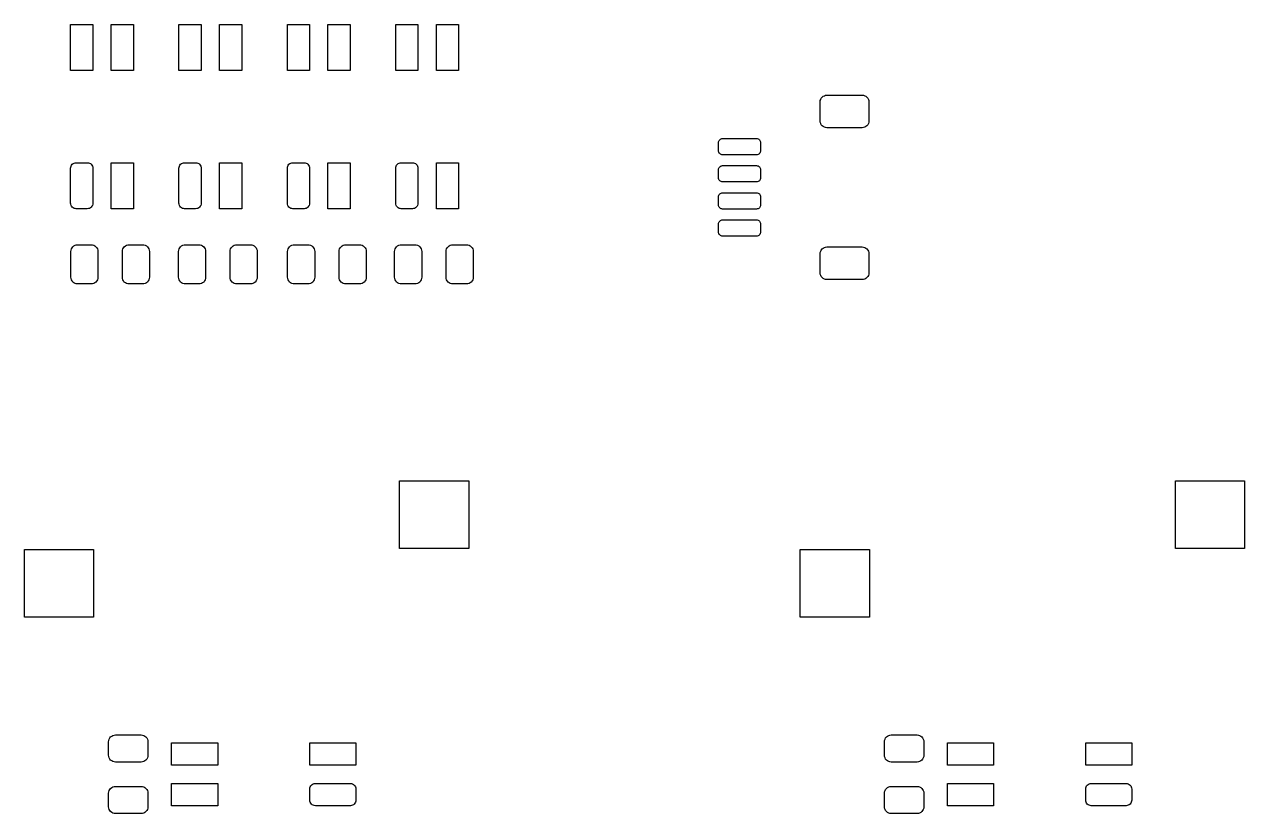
# Model space of a CAD drawing. Extents: x 2.28 to 9.76, y -5.05 to -1.37.
# Drawn here: x 2.279 to 4.052, y -2.878 to -1.732 of the extents above; entities that cross this region are included whole.
import ezdxf

# ---------------------------------------------------------------- set-up
doc = ezdxf.new("R2010")
doc.units = 0
doc.header["$MEASUREMENT"] = 0
doc.layers.add('BLACK', color=7, linetype='CONTINUOUS')

msp = doc.modelspace()

# ---------------------------------------------------------------- linework, layer by layer
at = {"layer": 'BLACK', "linetype": 'CONTINUOUS'}
for p, q in [((2.34606, -1.79921), (2.34606, -1.73228)), ((2.34606, -1.73228), (2.37835, -1.73228)), ((2.37835, -1.73228), (2.37835, -1.79921)), ((2.40512, -1.79921), (2.40512, -1.73228)), ((2.40512, -1.73228), (2.4374, -1.73228)), ((2.4374, -1.73228), (2.4374, -1.79921)), ((2.50354, -1.79921), (2.50354, -1.73228)), ((2.50354, -1.73228), (2.53583, -1.73228)), ((2.53583, -1.73228), (2.53583, -1.79921)), ((2.5626, -1.79921), (2.5626, -1.73228)), ((2.5626, -1.73228), (2.59488, -1.73228)), ((2.59488, -1.73228), (2.59488, -1.79921)), ((2.66102, -1.79921), (2.66102, -1.73228)), ((2.66102, -1.73228), (2.69331, -1.73228)), ((2.69331, -1.73228), (2.69331, -1.79921)), ((2.72008, -1.79921), (2.72008, -1.73228)), ((2.72008, -1.73228), (2.75236, -1.73228)), ((2.75236, -1.73228), (2.75236, -1.79921)), ((2.8185, -1.79921), (2.8185, -1.73228)), ((2.8185, -1.73228), (2.85079, -1.73228)), ((2.85079, -1.73228), (2.85079, -1.79921)), ((2.87756, -1.79921), (2.87756, -1.73228)), ((2.87756, -1.73228), (2.90984, -1.73228)), ((2.90984, -1.73228), (2.90984, -1.79921)), ((2.37835, -1.79921), (2.34606, -1.79921)), ((2.4374, -1.79921), (2.40512, -1.79921)), ((2.53583, -1.79921), (2.50354, -1.79921)), ((2.59488, -1.79921), (2.5626, -1.79921)), ((2.69331, -1.79921), (2.66102, -1.79921)), ((2.75236, -1.79921), (2.72008, -1.79921)), ((2.85079, -1.79921), (2.8185, -1.79921)), ((2.90984, -1.79921), (2.87756, -1.79921)), ((3.43524, -1.84488), (3.43543, -1.84296)), ((3.43543, -1.84296), (3.43599, -1.84112)), ((3.43599, -1.84112), (3.43689, -1.83941)), ((3.43689, -1.83941), (3.43812, -1.83792)), ((3.43812, -1.83792), (3.43961, -1.8367)), ((3.43961, -1.8367), (3.44131, -1.83579)), ((3.44131, -1.83579), (3.44316, -1.83523)), ((3.44316, -1.83523), (3.44508, -1.83504)), ((3.44508, -1.83504), (3.49626, -1.83504)), ((3.49626, -1.83504), (3.49818, -1.83523)), ((3.49818, -1.83523), (3.50003, -1.83579)), ((3.50003, -1.83579), (3.50173, -1.8367)), ((3.50173, -1.8367), (3.50322, -1.83792)), ((3.50322, -1.83792), (3.50444, -1.83941)), ((3.50444, -1.83941), (3.50535, -1.84112)), ((3.50535, -1.84112), (3.50591, -1.84296)), ((3.50591, -1.84296), (3.5061, -1.84488)), ((3.43524, -1.87244), (3.43524, -1.84488)), ((3.5061, -1.84488), (3.5061, -1.87244)), ((3.43543, -1.87436), (3.43524, -1.87244)), ((3.43599, -1.87621), (3.43543, -1.87436)), ((3.43689, -1.87791), (3.43599, -1.87621)), ((3.43812, -1.8794), (3.43689, -1.87791)), ((3.43961, -1.88062), (3.43812, -1.8794)), ((3.50322, -1.8794), (3.50173, -1.88062)), ((3.50444, -1.87791), (3.50322, -1.8794)), ((3.50535, -1.87621), (3.50444, -1.87791)), ((3.50591, -1.87436), (3.50535, -1.87621)), ((3.5061, -1.87244), (3.50591, -1.87436)), ((3.44131, -1.88153), (3.43961, -1.88062)), ((3.44316, -1.88209), (3.44131, -1.88153)), ((3.44508, -1.88228), (3.44316, -1.88209)), ((3.49626, -1.88228), (3.44508, -1.88228)), ((3.49818, -1.88209), (3.49626, -1.88228)), ((3.50003, -1.88153), (3.49818, -1.88209)), ((3.50173, -1.88062), (3.50003, -1.88153)), ((3.2876, -1.90394), (3.28771, -1.90278)), ((3.2876, -1.91575), (3.2876, -1.90394)), ((3.28771, -1.90278), (3.28805, -1.90168)), ((3.28805, -1.90168), (3.28859, -1.90066)), ((3.28859, -1.90066), (3.28933, -1.89976)), ((3.28933, -1.89976), (3.29022, -1.89903)), ((3.29022, -1.89903), (3.29124, -1.89848)), ((3.29124, -1.89848), (3.29235, -1.89814)), ((3.29235, -1.89814), (3.2935, -1.89803)), ((3.2935, -1.89803), (3.34272, -1.89803)), ((3.34272, -1.89803), (3.34387, -1.89814)), ((3.34387, -1.89814), (3.34498, -1.89848)), ((3.34498, -1.89848), (3.346, -1.89903)), ((3.346, -1.89903), (3.34689, -1.89976)), ((3.34689, -1.89976), (3.34763, -1.90066)), ((3.34763, -1.90066), (3.34817, -1.90168)), ((3.34817, -1.90168), (3.34851, -1.90278)), ((3.34851, -1.90278), (3.34862, -1.90394)), ((3.34862, -1.90394), (3.34862, -1.91575)), ((3.28771, -1.9169), (3.2876, -1.91575)), ((3.28805, -1.91801), (3.28771, -1.9169)), ((3.28859, -1.91903), (3.28805, -1.91801)), ((3.28933, -1.91992), (3.28859, -1.91903)), ((3.29022, -1.92066), (3.28933, -1.91992)), ((3.29124, -1.9212), (3.29022, -1.92066)), ((3.29235, -1.92154), (3.29124, -1.9212)), ((3.2935, -1.92165), (3.29235, -1.92154)), ((3.34272, -1.92165), (3.2935, -1.92165)), ((3.34387, -1.92154), (3.34272, -1.92165)), ((3.34498, -1.9212), (3.34387, -1.92154)), ((3.346, -1.92066), (3.34498, -1.9212)), ((3.34689, -1.91992), (3.346, -1.92066)), ((3.34763, -1.91903), (3.34689, -1.91992)), ((3.34817, -1.91801), (3.34763, -1.91903)), ((3.34851, -1.9169), (3.34817, -1.91801)), ((3.34862, -1.91575), (3.34851, -1.9169)), ((2.34606, -1.94114), (2.34622, -1.93957)), ((2.34606, -1.99193), (2.34606, -1.94114)), ((2.34622, -1.93957), (2.34668, -1.93805)), ((2.34668, -1.93805), (2.34742, -1.93666)), ((2.34742, -1.93666), (2.34843, -1.93543)), ((2.34843, -1.93543), (2.34965, -1.93443)), ((2.34965, -1.93443), (2.35105, -1.93369)), ((2.35105, -1.93369), (2.35256, -1.93323)), ((2.35256, -1.93323), (2.35413, -1.93307)), ((2.35413, -1.93307), (2.37028, -1.93307)), ((2.37028, -1.93307), (2.37185, -1.93323)), ((2.37185, -1.93323), (2.37336, -1.93369)), ((2.37336, -1.93369), (2.37476, -1.93443)), ((2.37476, -1.93443), (2.37598, -1.93543)), ((2.37598, -1.93543), (2.37699, -1.93666)), ((2.37699, -1.93666), (2.37773, -1.93805)), ((2.37773, -1.93805), (2.37819, -1.93957)), ((2.37819, -1.93957), (2.37835, -1.94114)), ((2.37835, -1.94114), (2.37835, -1.99193)), ((2.40512, -2), (2.40512, -1.93307)), ((2.40512, -1.93307), (2.4374, -1.93307)), ((2.4374, -1.93307), (2.4374, -2)), ((2.50354, -1.94114), (2.5037, -1.93957)), ((2.50354, -1.99193), (2.50354, -1.94114)), ((2.5037, -1.93957), (2.50416, -1.93805)), ((2.50416, -1.93805), (2.5049, -1.93666)), ((2.5049, -1.93666), (2.50591, -1.93543)), ((2.50591, -1.93543), (2.50713, -1.93443)), ((2.50713, -1.93443), (2.50853, -1.93369)), ((2.50853, -1.93369), (2.51004, -1.93323)), ((2.51004, -1.93323), (2.51161, -1.93307)), ((2.51161, -1.93307), (2.52776, -1.93307)), ((2.52776, -1.93307), (2.52933, -1.93323)), ((2.52933, -1.93323), (2.53084, -1.93369)), ((2.53084, -1.93369), (2.53224, -1.93443)), ((2.53224, -1.93443), (2.53346, -1.93543)), ((2.53346, -1.93543), (2.53447, -1.93666)), ((2.53447, -1.93666), (2.53521, -1.93805)), ((2.53521, -1.93805), (2.53567, -1.93957)), ((2.53567, -1.93957), (2.53583, -1.94114)), ((2.53583, -1.94114), (2.53583, -1.99193)), ((2.5626, -2), (2.5626, -1.93307)), ((2.5626, -1.93307), (2.59488, -1.93307)), ((2.59488, -1.93307), (2.59488, -2)), ((2.66102, -1.94114), (2.66118, -1.93957)), ((2.66102, -1.99193), (2.66102, -1.94114)), ((2.66118, -1.93957), (2.66164, -1.93805)), ((2.66164, -1.93805), (2.66238, -1.93666)), ((2.66238, -1.93666), (2.66339, -1.93543)), ((2.66339, -1.93543), (2.66461, -1.93443)), ((2.66461, -1.93443), (2.66601, -1.93369)), ((2.66601, -1.93369), (2.66752, -1.93323)), ((2.66752, -1.93323), (2.66909, -1.93307)), ((2.66909, -1.93307), (2.68524, -1.93307)), ((2.68524, -1.93307), (2.68681, -1.93323)), ((2.68681, -1.93323), (2.68832, -1.93369)), ((2.68832, -1.93369), (2.68972, -1.93443)), ((2.68972, -1.93443), (2.69094, -1.93543)), ((2.69094, -1.93543), (2.69195, -1.93666)), ((2.69195, -1.93666), (2.69269, -1.93805)), ((2.69269, -1.93805), (2.69315, -1.93957)), ((2.69315, -1.93957), (2.69331, -1.94114)), ((2.69331, -1.94114), (2.69331, -1.99193)), ((2.72008, -2), (2.72008, -1.93307)), ((2.72008, -1.93307), (2.75236, -1.93307)), ((2.75236, -1.93307), (2.75236, -2)), ((2.8185, -1.94114), (2.81866, -1.93957)), ((2.8185, -1.99193), (2.8185, -1.94114)), ((2.81866, -1.93957), (2.81912, -1.93805)), ((2.81912, -1.93805), (2.81986, -1.93666)), ((2.81986, -1.93666), (2.82087, -1.93543)), ((2.82087, -1.93543), (2.82209, -1.93443)), ((2.82209, -1.93443), (2.82349, -1.93369)), ((2.82349, -1.93369), (2.825, -1.93323)), ((2.825, -1.93323), (2.82657, -1.93307)), ((2.82657, -1.93307), (2.84272, -1.93307)), ((2.84272, -1.93307), (2.84429, -1.93323)), ((2.84429, -1.93323), (2.84581, -1.93369)), ((2.84581, -1.93369), (2.8472, -1.93443)), ((2.8472, -1.93443), (2.84842, -1.93543)), ((2.84842, -1.93543), (2.84943, -1.93666)), ((2.84943, -1.93666), (2.85017, -1.93805)), ((2.85017, -1.93805), (2.85063, -1.93957)), ((2.85063, -1.93957), (2.85079, -1.94114)), ((2.85079, -1.94114), (2.85079, -1.99193)), ((2.87756, -2), (2.87756, -1.93307)), ((2.87756, -1.93307), (2.90984, -1.93307)), ((2.90984, -1.93307), (2.90984, -2)), ((3.2876, -1.94331), (3.28771, -1.94215)), ((3.2876, -1.95512), (3.2876, -1.94331)), ((3.28771, -1.94215), (3.28805, -1.94105)), ((3.28805, -1.94105), (3.28859, -1.94003)), ((3.28859, -1.94003), (3.28933, -1.93913)), ((3.28933, -1.93913), (3.29022, -1.9384)), ((3.29022, -1.9384), (3.29124, -1.93785)), ((3.29124, -1.93785), (3.29235, -1.93752)), ((3.29235, -1.93752), (3.2935, -1.9374)), ((3.2935, -1.9374), (3.34272, -1.9374)), ((3.34272, -1.9374), (3.34387, -1.93752)), ((3.34387, -1.93752), (3.34498, -1.93785)), ((3.34498, -1.93785), (3.346, -1.9384)), ((3.346, -1.9384), (3.34689, -1.93913)), ((3.34689, -1.93913), (3.34763, -1.94003)), ((3.34763, -1.94003), (3.34817, -1.94105)), ((3.34817, -1.94105), (3.34851, -1.94215)), ((3.34851, -1.94215), (3.34862, -1.94331)), ((3.34862, -1.94331), (3.34862, -1.95512)), ((3.28771, -1.95627), (3.2876, -1.95512)), ((3.28805, -1.95738), (3.28771, -1.95627)), ((3.28859, -1.9584), (3.28805, -1.95738)), ((3.28933, -1.95929), (3.28859, -1.9584)), ((3.29022, -1.96003), (3.28933, -1.95929)), ((3.29124, -1.96057), (3.29022, -1.96003)), ((3.29235, -1.96091), (3.29124, -1.96057)), ((3.2935, -1.96102), (3.29235, -1.96091)), ((3.34272, -1.96102), (3.2935, -1.96102)), ((3.34387, -1.96091), (3.34272, -1.96102)), ((3.34498, -1.96057), (3.34387, -1.96091)), ((3.346, -1.96003), (3.34498, -1.96057)), ((3.34689, -1.95929), (3.346, -1.96003)), ((3.34763, -1.9584), (3.34689, -1.95929)), ((3.34817, -1.95738), (3.34763, -1.9584)), ((3.34851, -1.95627), (3.34817, -1.95738)), ((3.34862, -1.95512), (3.34851, -1.95627)), ((3.2876, -1.98268), (3.28771, -1.98153)), ((3.2876, -1.99449), (3.2876, -1.98268)), ((3.28771, -1.98153), (3.28805, -1.98042)), ((3.28805, -1.98042), (3.28859, -1.9794)), ((3.28859, -1.9794), (3.28933, -1.9785)), ((3.28933, -1.9785), (3.29022, -1.97777)), ((3.29022, -1.97777), (3.29124, -1.97722)), ((3.29124, -1.97722), (3.29235, -1.97689)), ((3.29235, -1.97689), (3.2935, -1.97677)), ((3.2935, -1.97677), (3.34272, -1.97677)), ((3.34272, -1.97677), (3.34387, -1.97689)), ((3.34387, -1.97689), (3.34498, -1.97722)), ((3.34498, -1.97722), (3.346, -1.97777)), ((3.346, -1.97777), (3.34689, -1.9785)), ((3.34689, -1.9785), (3.34763, -1.9794)), ((3.34763, -1.9794), (3.34817, -1.98042)), ((3.34817, -1.98042), (3.34851, -1.98153)), ((3.34851, -1.98153), (3.34862, -1.98268)), ((3.34862, -1.98268), (3.34862, -1.99449)), ((2.34622, -1.9935), (2.34606, -1.99193)), ((2.34668, -1.99502), (2.34622, -1.9935)), ((2.34742, -1.99641), (2.34668, -1.99502)), ((2.34843, -1.99764), (2.34742, -1.99641)), ((2.34965, -1.99864), (2.34843, -1.99764)), ((2.35105, -1.99939), (2.34965, -1.99864)), ((2.35256, -1.99984), (2.35105, -1.99939)), ((2.35413, -2), (2.35256, -1.99984)), ((2.37028, -2), (2.35413, -2)), ((2.37185, -1.99984), (2.37028, -2)), ((2.37336, -1.99939), (2.37185, -1.99984)), ((2.37476, -1.99864), (2.37336, -1.99939)), ((2.37598, -1.99764), (2.37476, -1.99864)), ((2.37699, -1.99641), (2.37598, -1.99764)), ((2.37773, -1.99502), (2.37699, -1.99641)), ((2.37819, -1.9935), (2.37773, -1.99502)), ((2.37835, -1.99193), (2.37819, -1.9935)), ((2.4374, -2), (2.40512, -2)), ((2.5037, -1.9935), (2.50354, -1.99193)), ((2.50416, -1.99502), (2.5037, -1.9935)), ((2.5049, -1.99641), (2.50416, -1.99502)), ((2.50591, -1.99764), (2.5049, -1.99641)), ((2.50713, -1.99864), (2.50591, -1.99764)), ((2.50853, -1.99939), (2.50713, -1.99864)), ((2.51004, -1.99984), (2.50853, -1.99939)), ((2.51161, -2), (2.51004, -1.99984)), ((2.52776, -2), (2.51161, -2)), ((2.52933, -1.99984), (2.52776, -2)), ((2.53084, -1.99939), (2.52933, -1.99984)), ((2.53224, -1.99864), (2.53084, -1.99939)), ((2.53346, -1.99764), (2.53224, -1.99864)), ((2.53447, -1.99641), (2.53346, -1.99764)), ((2.53521, -1.99502), (2.53447, -1.99641)), ((2.53567, -1.9935), (2.53521, -1.99502)), ((2.53583, -1.99193), (2.53567, -1.9935)), ((2.59488, -2), (2.5626, -2)), ((2.66118, -1.9935), (2.66102, -1.99193)), ((2.66164, -1.99502), (2.66118, -1.9935)), ((2.66238, -1.99641), (2.66164, -1.99502)), ((2.66339, -1.99764), (2.66238, -1.99641)), ((2.66461, -1.99864), (2.66339, -1.99764)), ((2.66601, -1.99939), (2.66461, -1.99864)), ((2.66752, -1.99984), (2.66601, -1.99939)), ((2.66909, -2), (2.66752, -1.99984)), ((2.68524, -2), (2.66909, -2)), ((2.68681, -1.99984), (2.68524, -2)), ((2.68832, -1.99939), (2.68681, -1.99984)), ((2.68972, -1.99864), (2.68832, -1.99939)), ((2.69094, -1.99764), (2.68972, -1.99864)), ((2.69195, -1.99641), (2.69094, -1.99764)), ((2.69269, -1.99502), (2.69195, -1.99641)), ((2.69315, -1.9935), (2.69269, -1.99502)), ((2.69331, -1.99193), (2.69315, -1.9935)), ((2.75236, -2), (2.72008, -2)), ((2.81866, -1.9935), (2.8185, -1.99193)), ((2.81912, -1.99502), (2.81866, -1.9935)), ((2.81986, -1.99641), (2.81912, -1.99502)), ((2.82087, -1.99764), (2.81986, -1.99641)), ((2.82209, -1.99864), (2.82087, -1.99764)), ((2.82349, -1.99939), (2.82209, -1.99864)), ((2.825, -1.99984), (2.82349, -1.99939)), ((2.82657, -2), (2.825, -1.99984)), ((2.84272, -2), (2.82657, -2)), ((2.84429, -1.99984), (2.84272, -2)), ((2.84581, -1.99939), (2.84429, -1.99984)), ((2.8472, -1.99864), (2.84581, -1.99939)), ((2.84842, -1.99764), (2.8472, -1.99864)), ((2.84943, -1.99641), (2.84842, -1.99764)), ((2.85017, -1.99502), (2.84943, -1.99641)), ((2.85063, -1.9935), (2.85017, -1.99502)), ((2.85079, -1.99193), (2.85063, -1.9935)), ((2.90984, -2), (2.87756, -2)), ((3.28771, -1.99564), (3.2876, -1.99449)), ((3.28805, -1.99675), (3.28771, -1.99564)), ((3.28859, -1.99777), (3.28805, -1.99675)), ((3.28933, -1.99866), (3.28859, -1.99777)), ((3.29022, -1.9994), (3.28933, -1.99866)), ((3.29124, -1.99994), (3.29022, -1.9994)), ((3.29235, -2.00028), (3.29124, -1.99994)), ((3.2935, -2.00039), (3.29235, -2.00028)), ((3.34272, -2.00039), (3.2935, -2.00039)), ((3.34387, -2.00028), (3.34272, -2.00039)), ((3.34498, -1.99994), (3.34387, -2.00028)), ((3.346, -1.9994), (3.34498, -1.99994)), ((3.34689, -1.99866), (3.346, -1.9994)), ((3.34763, -1.99777), (3.34689, -1.99866)), ((3.34817, -1.99675), (3.34763, -1.99777)), ((3.34851, -1.99564), (3.34817, -1.99675)), ((3.34862, -1.99449), (3.34851, -1.99564)), ((3.2876, -2.02205), (3.28771, -2.0209)), ((3.28771, -2.0209), (3.28805, -2.01979)), ((3.28805, -2.01979), (3.28859, -2.01877)), ((3.28859, -2.01877), (3.28933, -2.01787)), ((3.28933, -2.01787), (3.29022, -2.01714)), ((3.29022, -2.01714), (3.29124, -2.01659)), ((3.29124, -2.01659), (3.29235, -2.01626)), ((3.29235, -2.01626), (3.2935, -2.01614)), ((3.2935, -2.01614), (3.34272, -2.01614)), ((3.34272, -2.01614), (3.34387, -2.01626)), ((3.34387, -2.01626), (3.34498, -2.01659)), ((3.34498, -2.01659), (3.346, -2.01714)), ((3.346, -2.01714), (3.34689, -2.01787)), ((3.34689, -2.01787), (3.34763, -2.01877)), ((3.34763, -2.01877), (3.34817, -2.01979)), ((3.34817, -2.01979), (3.34851, -2.0209)), ((3.34851, -2.0209), (3.34862, -2.02205)), ((3.2876, -2.03386), (3.2876, -2.02205)), ((3.28771, -2.03501), (3.2876, -2.03386)), ((3.28805, -2.03612), (3.28771, -2.03501)), ((3.28859, -2.03714), (3.28805, -2.03612)), ((3.28933, -2.03803), (3.28859, -2.03714)), ((3.29022, -2.03877), (3.28933, -2.03803)), ((3.29124, -2.03931), (3.29022, -2.03877)), ((3.346, -2.03877), (3.34498, -2.03931)), ((3.34689, -2.03803), (3.346, -2.03877)), ((3.34763, -2.03714), (3.34689, -2.03803)), ((3.34817, -2.03612), (3.34763, -2.03714)), ((3.34851, -2.03501), (3.34817, -2.03612)), ((3.34862, -2.03386), (3.34851, -2.03501)), ((3.34862, -2.02205), (3.34862, -2.03386)), ((2.34721, -2.05824), (2.34812, -2.05654)), ((2.34812, -2.05654), (2.34934, -2.05505)), ((2.34934, -2.05505), (2.35083, -2.05382)), ((2.35083, -2.05382), (2.35253, -2.05291)), ((2.35253, -2.05291), (2.35438, -2.05235)), ((2.35438, -2.05235), (2.3563, -2.05217)), ((2.3563, -2.05217), (2.37598, -2.05217)), ((2.37598, -2.05217), (2.3779, -2.05235)), ((2.3779, -2.05235), (2.37975, -2.05291)), ((2.37975, -2.05291), (2.38145, -2.05382)), ((2.38145, -2.05382), (2.38294, -2.05505)), ((2.38294, -2.05505), (2.38417, -2.05654)), ((2.38417, -2.05654), (2.38508, -2.05824)), ((2.42201, -2.05824), (2.42292, -2.05654)), ((2.42292, -2.05654), (2.42414, -2.05505)), ((2.42414, -2.05505), (2.42563, -2.05382)), ((2.42563, -2.05382), (2.42734, -2.05291)), ((2.42734, -2.05291), (2.42918, -2.05235)), ((2.42918, -2.05235), (2.4311, -2.05217)), ((2.4311, -2.05217), (2.45079, -2.05217)), ((2.45079, -2.05217), (2.45271, -2.05235)), ((2.45271, -2.05235), (2.45455, -2.05291)), ((2.45455, -2.05291), (2.45626, -2.05382)), ((2.45626, -2.05382), (2.45775, -2.05505)), ((2.45775, -2.05505), (2.45897, -2.05654)), ((2.45897, -2.05654), (2.45988, -2.05824)), ((2.5037, -2.05824), (2.50461, -2.05654)), ((2.50461, -2.05654), (2.50584, -2.05505)), ((2.50584, -2.05505), (2.50733, -2.05382)), ((2.50733, -2.05382), (2.50903, -2.05291)), ((2.50903, -2.05291), (2.51088, -2.05235)), ((2.51088, -2.05235), (2.5128, -2.05217)), ((2.5128, -2.05217), (2.53248, -2.05217)), ((2.53248, -2.05217), (2.5344, -2.05235)), ((2.5344, -2.05235), (2.53625, -2.05291)), ((2.53625, -2.05291), (2.53795, -2.05382)), ((2.53795, -2.05382), (2.53944, -2.05505)), ((2.53944, -2.05505), (2.54066, -2.05654)), ((2.54066, -2.05654), (2.54157, -2.05824)), ((2.57851, -2.05824), (2.57941, -2.05654)), ((2.57941, -2.05654), (2.58064, -2.05505)), ((2.58064, -2.05505), (2.58213, -2.05382)), ((2.58213, -2.05382), (2.58383, -2.05291)), ((2.58383, -2.05291), (2.58568, -2.05235)), ((2.58568, -2.05235), (2.5876, -2.05217)), ((2.5876, -2.05217), (2.60728, -2.05217)), ((2.60728, -2.05217), (2.6092, -2.05235)), ((2.6092, -2.05235), (2.61105, -2.05291)), ((2.61105, -2.05291), (2.61275, -2.05382)), ((2.61275, -2.05382), (2.61424, -2.05505)), ((2.61424, -2.05505), (2.61547, -2.05654)), ((2.61547, -2.05654), (2.61638, -2.05824)), ((2.66217, -2.05824), (2.66308, -2.05654)), ((2.66308, -2.05654), (2.6643, -2.05505)), ((2.6643, -2.05505), (2.66579, -2.05382)), ((2.66579, -2.05382), (2.66749, -2.05291)), ((2.66749, -2.05291), (2.66934, -2.05235)), ((2.66934, -2.05235), (2.67126, -2.05217)), ((2.67126, -2.05217), (2.69094, -2.05217)), ((2.69094, -2.05217), (2.69287, -2.05235)), ((2.69287, -2.05235), (2.69471, -2.05291)), ((2.69471, -2.05291), (2.69641, -2.05382)), ((2.69641, -2.05382), (2.6979, -2.05505)), ((2.6979, -2.05505), (2.69913, -2.05654)), ((2.69913, -2.05654), (2.70004, -2.05824)), ((2.73697, -2.05824), (2.73788, -2.05654)), ((2.73788, -2.05654), (2.7391, -2.05505)), ((2.7391, -2.05505), (2.74059, -2.05382)), ((2.74059, -2.05382), (2.7423, -2.05291)), ((2.7423, -2.05291), (2.74414, -2.05235)), ((2.74414, -2.05235), (2.74606, -2.05217)), ((2.74606, -2.05217), (2.76575, -2.05217)), ((2.76575, -2.05217), (2.76767, -2.05235)), ((2.76767, -2.05235), (2.76951, -2.05291)), ((2.76951, -2.05291), (2.77122, -2.05382)), ((2.77122, -2.05382), (2.77271, -2.05505)), ((2.77271, -2.05505), (2.77393, -2.05654)), ((2.77393, -2.05654), (2.77484, -2.05824)), ((2.81768, -2.05824), (2.81859, -2.05654)), ((2.81859, -2.05654), (2.81981, -2.05505)), ((2.81981, -2.05505), (2.8213, -2.05382)), ((2.8213, -2.05382), (2.82301, -2.05291)), ((2.82301, -2.05291), (2.82485, -2.05235)), ((2.82485, -2.05235), (2.82677, -2.05217)), ((2.82677, -2.05217), (2.84646, -2.05217)), ((2.84646, -2.05217), (2.84838, -2.05235)), ((2.84838, -2.05235), (2.85022, -2.05291)), ((2.85022, -2.05291), (2.85192, -2.05382)), ((2.85192, -2.05382), (2.85342, -2.05505)), ((2.85342, -2.05505), (2.85464, -2.05654)), ((2.85464, -2.05654), (2.85555, -2.05824)), ((2.89248, -2.05824), (2.89339, -2.05654)), ((2.89339, -2.05654), (2.89462, -2.05505)), ((2.89462, -2.05505), (2.89611, -2.05382)), ((2.89611, -2.05382), (2.89781, -2.05291)), ((2.89781, -2.05291), (2.89965, -2.05235)), ((2.89965, -2.05235), (2.90157, -2.05217)), ((2.90157, -2.05217), (2.92126, -2.05217)), ((2.92126, -2.05217), (2.92318, -2.05235)), ((2.92318, -2.05235), (2.92503, -2.05291)), ((2.92503, -2.05291), (2.92673, -2.05382)), ((2.92673, -2.05382), (2.92822, -2.05505)), ((2.92822, -2.05505), (2.92944, -2.05654)), ((2.92944, -2.05654), (2.93035, -2.05824)), ((3.29235, -2.03965), (3.29124, -2.03931)), ((3.2935, -2.03976), (3.29235, -2.03965)), ((3.34272, -2.03976), (3.2935, -2.03976)), ((3.34387, -2.03965), (3.34272, -2.03976)), ((3.34498, -2.03931), (3.34387, -2.03965)), ((3.43961, -2.05717), (3.44131, -2.05626)), ((3.44131, -2.05626), (3.44316, -2.0557)), ((3.44316, -2.0557), (3.44508, -2.05551)), ((3.44508, -2.05551), (3.49626, -2.05551)), ((3.49626, -2.05551), (3.49818, -2.0557)), ((3.49818, -2.0557), (3.50003, -2.05626)), ((3.50003, -2.05626), (3.50173, -2.05717)), ((2.34646, -2.06201), (2.34665, -2.06009)), ((2.34646, -2.09941), (2.34646, -2.06201)), ((2.34665, -2.06009), (2.34721, -2.05824)), ((2.38508, -2.05824), (2.38564, -2.06009)), ((2.38564, -2.06009), (2.38583, -2.06201)), ((2.38583, -2.06201), (2.38583, -2.09941)), ((2.42126, -2.06201), (2.42145, -2.06009)), ((2.42126, -2.09941), (2.42126, -2.06201)), ((2.42145, -2.06009), (2.42201, -2.05824)), ((2.45988, -2.05824), (2.46044, -2.06009)), ((2.46044, -2.06009), (2.46063, -2.06201)), ((2.46063, -2.06201), (2.46063, -2.09941)), ((2.50295, -2.06201), (2.50314, -2.06009)), ((2.50295, -2.09941), (2.50295, -2.06201)), ((2.50314, -2.06009), (2.5037, -2.05824)), ((2.54157, -2.05824), (2.54213, -2.06009)), ((2.54213, -2.06009), (2.54232, -2.06201)), ((2.54232, -2.06201), (2.54232, -2.09941)), ((2.57776, -2.06201), (2.57795, -2.06009)), ((2.57776, -2.09941), (2.57776, -2.06201)), ((2.57795, -2.06009), (2.57851, -2.05824)), ((2.61638, -2.05824), (2.61694, -2.06009)), ((2.61694, -2.06009), (2.61713, -2.06201)), ((2.61713, -2.06201), (2.61713, -2.09941)), ((2.66142, -2.06201), (2.66161, -2.06009)), ((2.66142, -2.09941), (2.66142, -2.06201)), ((2.66161, -2.06009), (2.66217, -2.05824)), ((2.70004, -2.05824), (2.7006, -2.06009)), ((2.7006, -2.06009), (2.70079, -2.06201)), ((2.70079, -2.06201), (2.70079, -2.09941)), ((2.73622, -2.06201), (2.73641, -2.06009)), ((2.73622, -2.09941), (2.73622, -2.06201)), ((2.73641, -2.06009), (2.73697, -2.05824)), ((2.77484, -2.05824), (2.7754, -2.06009)), ((2.7754, -2.06009), (2.77559, -2.06201)), ((2.77559, -2.06201), (2.77559, -2.09941)), ((2.81693, -2.06201), (2.81712, -2.06009)), ((2.81693, -2.09941), (2.81693, -2.06201)), ((2.81712, -2.06009), (2.81768, -2.05824)), ((2.85555, -2.05824), (2.85611, -2.06009)), ((2.85611, -2.06009), (2.8563, -2.06201)), ((2.8563, -2.06201), (2.8563, -2.09941)), ((2.89173, -2.06201), (2.89192, -2.06009)), ((2.89173, -2.09941), (2.89173, -2.06201)), ((2.89192, -2.06009), (2.89248, -2.05824)), ((2.93035, -2.05824), (2.93091, -2.06009)), ((2.93091, -2.06009), (2.9311, -2.06201)), ((2.9311, -2.06201), (2.9311, -2.09941)), ((3.43524, -2.06535), (3.43543, -2.06343)), ((3.43524, -2.09291), (3.43524, -2.06535)), ((3.43543, -2.06343), (3.43599, -2.06159)), ((3.43599, -2.06159), (3.43689, -2.05989)), ((3.43689, -2.05989), (3.43812, -2.05839)), ((3.43812, -2.05839), (3.43961, -2.05717)), ((3.50173, -2.05717), (3.50322, -2.05839)), ((3.50322, -2.05839), (3.50444, -2.05989)), ((3.50444, -2.05989), (3.50535, -2.06159)), ((3.50535, -2.06159), (3.50591, -2.06343)), ((3.50591, -2.06343), (3.5061, -2.06535)), ((3.5061, -2.06535), (3.5061, -2.09291)), ((2.34665, -2.10133), (2.34646, -2.09941)), ((2.34721, -2.10318), (2.34665, -2.10133)), ((2.34812, -2.10488), (2.34721, -2.10318)), ((2.34934, -2.10637), (2.34812, -2.10488)), ((2.35083, -2.10759), (2.34934, -2.10637)), ((2.35253, -2.1085), (2.35083, -2.10759)), ((2.35438, -2.10906), (2.35253, -2.1085)), ((2.3563, -2.10925), (2.35438, -2.10906)), ((2.37598, -2.10925), (2.3563, -2.10925)), ((2.3779, -2.10906), (2.37598, -2.10925)), ((2.37975, -2.1085), (2.3779, -2.10906)), ((2.38145, -2.10759), (2.37975, -2.1085)), ((2.38294, -2.10637), (2.38145, -2.10759)), ((2.38417, -2.10488), (2.38294, -2.10637)), ((2.38508, -2.10318), (2.38417, -2.10488)), ((2.38564, -2.10133), (2.38508, -2.10318)), ((2.38583, -2.09941), (2.38564, -2.10133)), ((2.42145, -2.10133), (2.42126, -2.09941)), ((2.42201, -2.10318), (2.42145, -2.10133)), ((2.42292, -2.10488), (2.42201, -2.10318)), ((2.42414, -2.10637), (2.42292, -2.10488)), ((2.42563, -2.10759), (2.42414, -2.10637)), ((2.42734, -2.1085), (2.42563, -2.10759)), ((2.42918, -2.10906), (2.42734, -2.1085)), ((2.4311, -2.10925), (2.42918, -2.10906)), ((2.45079, -2.10925), (2.4311, -2.10925)), ((2.45271, -2.10906), (2.45079, -2.10925)), ((2.45455, -2.1085), (2.45271, -2.10906)), ((2.45626, -2.10759), (2.45455, -2.1085)), ((2.45775, -2.10637), (2.45626, -2.10759)), ((2.45897, -2.10488), (2.45775, -2.10637)), ((2.45988, -2.10318), (2.45897, -2.10488)), ((2.46044, -2.10133), (2.45988, -2.10318)), ((2.46063, -2.09941), (2.46044, -2.10133)), ((2.50314, -2.10133), (2.50295, -2.09941)), ((2.5037, -2.10318), (2.50314, -2.10133)), ((2.50461, -2.10488), (2.5037, -2.10318)), ((2.50584, -2.10637), (2.50461, -2.10488)), ((2.50733, -2.10759), (2.50584, -2.10637)), ((2.50903, -2.1085), (2.50733, -2.10759)), ((2.51088, -2.10906), (2.50903, -2.1085)), ((2.5128, -2.10925), (2.51088, -2.10906)), ((2.53248, -2.10925), (2.5128, -2.10925)), ((2.5344, -2.10906), (2.53248, -2.10925)), ((2.53625, -2.1085), (2.5344, -2.10906)), ((2.53795, -2.10759), (2.53625, -2.1085)), ((2.53944, -2.10637), (2.53795, -2.10759)), ((2.54066, -2.10488), (2.53944, -2.10637)), ((2.54157, -2.10318), (2.54066, -2.10488)), ((2.54213, -2.10133), (2.54157, -2.10318)), ((2.54232, -2.09941), (2.54213, -2.10133)), ((2.57795, -2.10133), (2.57776, -2.09941)), ((2.57851, -2.10318), (2.57795, -2.10133)), ((2.57941, -2.10488), (2.57851, -2.10318)), ((2.58064, -2.10637), (2.57941, -2.10488)), ((2.58213, -2.10759), (2.58064, -2.10637)), ((2.58383, -2.1085), (2.58213, -2.10759)), ((2.58568, -2.10906), (2.58383, -2.1085)), ((2.5876, -2.10925), (2.58568, -2.10906)), ((2.60728, -2.10925), (2.5876, -2.10925)), ((2.6092, -2.10906), (2.60728, -2.10925)), ((2.61105, -2.1085), (2.6092, -2.10906)), ((2.61275, -2.10759), (2.61105, -2.1085)), ((2.61424, -2.10637), (2.61275, -2.10759)), ((2.61547, -2.10488), (2.61424, -2.10637)), ((2.61638, -2.10318), (2.61547, -2.10488)), ((2.61694, -2.10133), (2.61638, -2.10318)), ((2.61713, -2.09941), (2.61694, -2.10133)), ((2.66161, -2.10133), (2.66142, -2.09941)), ((2.66217, -2.10318), (2.66161, -2.10133)), ((2.66308, -2.10488), (2.66217, -2.10318)), ((2.6643, -2.10637), (2.66308, -2.10488)), ((2.66579, -2.10759), (2.6643, -2.10637)), ((2.66749, -2.1085), (2.66579, -2.10759)), ((2.66934, -2.10906), (2.66749, -2.1085)), ((2.67126, -2.10925), (2.66934, -2.10906)), ((2.69094, -2.10925), (2.67126, -2.10925)), ((2.69287, -2.10906), (2.69094, -2.10925)), ((2.69471, -2.1085), (2.69287, -2.10906)), ((2.69641, -2.10759), (2.69471, -2.1085)), ((2.6979, -2.10637), (2.69641, -2.10759)), ((2.69913, -2.10488), (2.6979, -2.10637)), ((2.70004, -2.10318), (2.69913, -2.10488)), ((2.7006, -2.10133), (2.70004, -2.10318)), ((2.70079, -2.09941), (2.7006, -2.10133)), ((2.73641, -2.10133), (2.73622, -2.09941)), ((2.73697, -2.10318), (2.73641, -2.10133)), ((2.73788, -2.10488), (2.73697, -2.10318)), ((2.7391, -2.10637), (2.73788, -2.10488)), ((2.74059, -2.10759), (2.7391, -2.10637)), ((2.7423, -2.1085), (2.74059, -2.10759)), ((2.74414, -2.10906), (2.7423, -2.1085)), ((2.74606, -2.10925), (2.74414, -2.10906)), ((2.76575, -2.10925), (2.74606, -2.10925)), ((2.76767, -2.10906), (2.76575, -2.10925)), ((2.76951, -2.1085), (2.76767, -2.10906)), ((2.77122, -2.10759), (2.76951, -2.1085)), ((2.77271, -2.10637), (2.77122, -2.10759)), ((2.77393, -2.10488), (2.77271, -2.10637)), ((2.77484, -2.10318), (2.77393, -2.10488)), ((2.7754, -2.10133), (2.77484, -2.10318)), ((2.77559, -2.09941), (2.7754, -2.10133)), ((2.81712, -2.10133), (2.81693, -2.09941)), ((2.81768, -2.10318), (2.81712, -2.10133)), ((2.81859, -2.10488), (2.81768, -2.10318)), ((2.81981, -2.10637), (2.81859, -2.10488)), ((2.8213, -2.10759), (2.81981, -2.10637)), ((2.82301, -2.1085), (2.8213, -2.10759)), ((2.82485, -2.10906), (2.82301, -2.1085)), ((2.82677, -2.10925), (2.82485, -2.10906)), ((2.84646, -2.10925), (2.82677, -2.10925)), ((2.84838, -2.10906), (2.84646, -2.10925)), ((2.85022, -2.1085), (2.84838, -2.10906)), ((2.85192, -2.10759), (2.85022, -2.1085)), ((2.85342, -2.10637), (2.85192, -2.10759)), ((2.85464, -2.10488), (2.85342, -2.10637)), ((2.85555, -2.10318), (2.85464, -2.10488)), ((2.85611, -2.10133), (2.85555, -2.10318)), ((2.8563, -2.09941), (2.85611, -2.10133)), ((2.89192, -2.10133), (2.89173, -2.09941)), ((2.89248, -2.10318), (2.89192, -2.10133)), ((2.89339, -2.10488), (2.89248, -2.10318)), ((2.89462, -2.10637), (2.89339, -2.10488)), ((2.89611, -2.10759), (2.89462, -2.10637)), ((2.89781, -2.1085), (2.89611, -2.10759)), ((2.89965, -2.10906), (2.89781, -2.1085)), ((2.90157, -2.10925), (2.89965, -2.10906)), ((2.92126, -2.10925), (2.90157, -2.10925)), ((2.92318, -2.10906), (2.92126, -2.10925)), ((2.92503, -2.1085), (2.92318, -2.10906)), ((2.92673, -2.10759), (2.92503, -2.1085)), ((2.92822, -2.10637), (2.92673, -2.10759)), ((2.92944, -2.10488), (2.92822, -2.10637)), ((2.93035, -2.10318), (2.92944, -2.10488)), ((2.93091, -2.10133), (2.93035, -2.10318)), ((2.9311, -2.09941), (2.93091, -2.10133)), ((3.43543, -2.09483), (3.43524, -2.09291)), ((3.43599, -2.09668), (3.43543, -2.09483)), ((3.43689, -2.09838), (3.43599, -2.09668)), ((3.43812, -2.09987), (3.43689, -2.09838)), ((3.43961, -2.1011), (3.43812, -2.09987)), ((3.44131, -2.10201), (3.43961, -2.1011)), ((3.44316, -2.10257), (3.44131, -2.10201)), ((3.44508, -2.10276), (3.44316, -2.10257)), ((3.49626, -2.10276), (3.44508, -2.10276)), ((3.49818, -2.10257), (3.49626, -2.10276)), ((3.50003, -2.10201), (3.49818, -2.10257)), ((3.50173, -2.1011), (3.50003, -2.10201)), ((3.50322, -2.09987), (3.50173, -2.1011)), ((3.50444, -2.09838), (3.50322, -2.09987)), ((3.50535, -2.09668), (3.50444, -2.09838)), ((3.50591, -2.09483), (3.50535, -2.09668)), ((3.5061, -2.09291), (3.50591, -2.09483)), ((2.82421, -2.49331), (2.82421, -2.39488)), ((2.82421, -2.39488), (2.92461, -2.39488)), ((2.92461, -2.39488), (2.92461, -2.49331)), ((3.95157, -2.49331), (3.95157, -2.39488)), ((3.95157, -2.39488), (4.05197, -2.39488)), ((4.05197, -2.39488), (4.05197, -2.49331)), ((2.27894, -2.59331), (2.27894, -2.49488)), ((2.27894, -2.49488), (2.37933, -2.49488)), ((2.37933, -2.49488), (2.37933, -2.59331)), ((2.92461, -2.49331), (2.82421, -2.49331)), ((3.4063, -2.59331), (3.4063, -2.49488)), ((3.4063, -2.49488), (3.50669, -2.49488)), ((3.50669, -2.49488), (3.50669, -2.59331)), ((4.05197, -2.49331), (3.95157, -2.49331)), ((2.37933, -2.59331), (2.27894, -2.59331)), ((3.50669, -2.59331), (3.4063, -2.59331)), ((2.40426, -2.76706), (2.40575, -2.76583)), ((2.40575, -2.76583), (2.40745, -2.76492)), ((2.40745, -2.76492), (2.4093, -2.76436)), ((2.4093, -2.76436), (2.41122, -2.76417)), ((2.41122, -2.76417), (2.44862, -2.76417)), ((2.44862, -2.76417), (2.45054, -2.76436)), ((2.45054, -2.76436), (2.45239, -2.76492)), ((2.45239, -2.76492), (2.45409, -2.76583)), ((2.45409, -2.76583), (2.45558, -2.76706)), ((3.53162, -2.76706), (3.53311, -2.76583)), ((3.53311, -2.76583), (3.53482, -2.76492)), ((3.53482, -2.76492), (3.53666, -2.76436)), ((3.53666, -2.76436), (3.53858, -2.76417)), ((3.53858, -2.76417), (3.57598, -2.76417)), ((3.57598, -2.76417), (3.5779, -2.76436)), ((3.5779, -2.76436), (3.57975, -2.76492)), ((3.57975, -2.76492), (3.58145, -2.76583)), ((3.58145, -2.76583), (3.58294, -2.76706)), ((2.40138, -2.77402), (2.40157, -2.7721)), ((2.40138, -2.7937), (2.40138, -2.77402)), ((2.40157, -2.7721), (2.40213, -2.77025)), ((2.40213, -2.77025), (2.40304, -2.76855)), ((2.40304, -2.76855), (2.40426, -2.76706)), ((2.45558, -2.76706), (2.45681, -2.76855)), ((2.45681, -2.76855), (2.45772, -2.77025)), ((2.45772, -2.77025), (2.45828, -2.7721)), ((2.45828, -2.7721), (2.45846, -2.77402)), ((2.45846, -2.77402), (2.45846, -2.7937)), ((2.49291, -2.80787), (2.49291, -2.77559)), ((2.49291, -2.77559), (2.55984, -2.77559)), ((2.55984, -2.77559), (2.55984, -2.80787)), ((2.6937, -2.80787), (2.6937, -2.77559)), ((2.6937, -2.77559), (2.76063, -2.77559)), ((2.76063, -2.77559), (2.76063, -2.80787)), ((3.52874, -2.77402), (3.52893, -2.7721)), ((3.52874, -2.7937), (3.52874, -2.77402)), ((3.52893, -2.7721), (3.52949, -2.77025)), ((3.52949, -2.77025), (3.5304, -2.76855)), ((3.5304, -2.76855), (3.53162, -2.76706)), ((3.58294, -2.76706), (3.58417, -2.76855)), ((3.58417, -2.76855), (3.58508, -2.77025)), ((3.58508, -2.77025), (3.58564, -2.7721)), ((3.58564, -2.7721), (3.58583, -2.77402)), ((3.58583, -2.77402), (3.58583, -2.7937)), ((3.62028, -2.80787), (3.62028, -2.77559)), ((3.62028, -2.77559), (3.6872, -2.77559)), ((3.6872, -2.77559), (3.6872, -2.80787)), ((3.82106, -2.80787), (3.82106, -2.77559)), ((3.82106, -2.77559), (3.88799, -2.77559)), ((3.88799, -2.77559), (3.88799, -2.80787)), ((2.40157, -2.79562), (2.40138, -2.7937)), ((2.40213, -2.79747), (2.40157, -2.79562)), ((2.40304, -2.79917), (2.40213, -2.79747)), ((2.40426, -2.80066), (2.40304, -2.79917)), ((2.40575, -2.80188), (2.40426, -2.80066)), ((2.45558, -2.80066), (2.45409, -2.80188)), ((2.45681, -2.79917), (2.45558, -2.80066)), ((2.45772, -2.79747), (2.45681, -2.79917)), ((2.45828, -2.79562), (2.45772, -2.79747)), ((2.45846, -2.7937), (2.45828, -2.79562)), ((3.52893, -2.79562), (3.52874, -2.7937)), ((3.52949, -2.79747), (3.52893, -2.79562)), ((3.5304, -2.79917), (3.52949, -2.79747)), ((3.53162, -2.80066), (3.5304, -2.79917)), ((3.53311, -2.80188), (3.53162, -2.80066)), ((3.58294, -2.80066), (3.58145, -2.80188)), ((3.58417, -2.79917), (3.58294, -2.80066)), ((3.58508, -2.79747), (3.58417, -2.79917)), ((3.58564, -2.79562), (3.58508, -2.79747)), ((3.58583, -2.7937), (3.58564, -2.79562)), ((2.40745, -2.80279), (2.40575, -2.80188)), ((2.4093, -2.80335), (2.40745, -2.80279)), ((2.41122, -2.80354), (2.4093, -2.80335)), ((2.44862, -2.80354), (2.41122, -2.80354)), ((2.45054, -2.80335), (2.44862, -2.80354)), ((2.45239, -2.80279), (2.45054, -2.80335)), ((2.45409, -2.80188), (2.45239, -2.80279)), ((2.55984, -2.80787), (2.49291, -2.80787)), ((2.76063, -2.80787), (2.6937, -2.80787)), ((3.53482, -2.80279), (3.53311, -2.80188)), ((3.53666, -2.80335), (3.53482, -2.80279)), ((3.53858, -2.80354), (3.53666, -2.80335)), ((3.57598, -2.80354), (3.53858, -2.80354)), ((3.5779, -2.80335), (3.57598, -2.80354)), ((3.57975, -2.80279), (3.5779, -2.80335)), ((3.58145, -2.80188), (3.57975, -2.80279)), ((3.6872, -2.80787), (3.62028, -2.80787)), ((3.88799, -2.80787), (3.82106, -2.80787)), ((2.49291, -2.86693), (2.49291, -2.83465)), ((2.49291, -2.83465), (2.55984, -2.83465)), ((2.55984, -2.83465), (2.55984, -2.86693)), ((2.69606, -2.83701), (2.69729, -2.83601)), ((2.69729, -2.83601), (2.69868, -2.83526)), ((2.69868, -2.83526), (2.7002, -2.8348)), ((2.7002, -2.8348), (2.70177, -2.83465)), ((2.70177, -2.83465), (2.75256, -2.83465)), ((2.75256, -2.83465), (2.75413, -2.8348)), ((2.75413, -2.8348), (2.75565, -2.83526)), ((2.75565, -2.83526), (2.75704, -2.83601)), ((2.75704, -2.83601), (2.75827, -2.83701)), ((3.62028, -2.86693), (3.62028, -2.83465)), ((3.62028, -2.83465), (3.6872, -2.83465)), ((3.6872, -2.83465), (3.6872, -2.86693)), ((3.82343, -2.83701), (3.82465, -2.83601)), ((3.82465, -2.83601), (3.82605, -2.83526)), ((3.82605, -2.83526), (3.82756, -2.8348)), ((3.82756, -2.8348), (3.82913, -2.83465)), ((3.82913, -2.83465), (3.87992, -2.83465)), ((3.87992, -2.83465), (3.8815, -2.8348)), ((3.8815, -2.8348), (3.88301, -2.83526)), ((3.88301, -2.83526), (3.88441, -2.83601)), ((3.88441, -2.83601), (3.88563, -2.83701)), ((2.40138, -2.84882), (2.40157, -2.8469)), ((2.40138, -2.8685), (2.40138, -2.84882)), ((2.40157, -2.8469), (2.40213, -2.84505)), ((2.40213, -2.84505), (2.40304, -2.84335)), ((2.40304, -2.84335), (2.40426, -2.84186)), ((2.40426, -2.84186), (2.40575, -2.84064)), ((2.40575, -2.84064), (2.40745, -2.83973)), ((2.40745, -2.83973), (2.4093, -2.83917)), ((2.4093, -2.83917), (2.41122, -2.83898)), ((2.41122, -2.83898), (2.44862, -2.83898)), ((2.44862, -2.83898), (2.45054, -2.83917)), ((2.45054, -2.83917), (2.45239, -2.83973)), ((2.45239, -2.83973), (2.45409, -2.84064)), ((2.45409, -2.84064), (2.45558, -2.84186)), ((2.45558, -2.84186), (2.45681, -2.84335)), ((2.45681, -2.84335), (2.45772, -2.84505)), ((2.45772, -2.84505), (2.45828, -2.8469)), ((2.45828, -2.8469), (2.45846, -2.84882)), ((2.45846, -2.84882), (2.45846, -2.8685)), ((2.6937, -2.84272), (2.69386, -2.84114)), ((2.6937, -2.85886), (2.6937, -2.84272)), ((2.69386, -2.84114), (2.69432, -2.83963)), ((2.69432, -2.83963), (2.69506, -2.83823)), ((2.69506, -2.83823), (2.69606, -2.83701)), ((2.75827, -2.83701), (2.75927, -2.83823)), ((2.75927, -2.83823), (2.76002, -2.83963)), ((2.76002, -2.83963), (2.76047, -2.84114)), ((2.76047, -2.84114), (2.76063, -2.84272)), ((2.76063, -2.84272), (2.76063, -2.85886)), ((3.52874, -2.84882), (3.52893, -2.8469)), ((3.52874, -2.8685), (3.52874, -2.84882)), ((3.52893, -2.8469), (3.52949, -2.84505)), ((3.52949, -2.84505), (3.5304, -2.84335)), ((3.5304, -2.84335), (3.53162, -2.84186)), ((3.53162, -2.84186), (3.53311, -2.84064)), ((3.53311, -2.84064), (3.53482, -2.83973)), ((3.53482, -2.83973), (3.53666, -2.83917)), ((3.53666, -2.83917), (3.53858, -2.83898)), ((3.53858, -2.83898), (3.57598, -2.83898)), ((3.57598, -2.83898), (3.5779, -2.83917)), ((3.5779, -2.83917), (3.57975, -2.83973)), ((3.57975, -2.83973), (3.58145, -2.84064)), ((3.58145, -2.84064), (3.58294, -2.84186)), ((3.58294, -2.84186), (3.58417, -2.84335)), ((3.58417, -2.84335), (3.58508, -2.84505)), ((3.58508, -2.84505), (3.58564, -2.8469)), ((3.58564, -2.8469), (3.58583, -2.84882)), ((3.58583, -2.84882), (3.58583, -2.8685)), ((3.82106, -2.84272), (3.82122, -2.84114)), ((3.82106, -2.85886), (3.82106, -2.84272)), ((3.82122, -2.84114), (3.82168, -2.83963)), ((3.82168, -2.83963), (3.82242, -2.83823)), ((3.82242, -2.83823), (3.82343, -2.83701)), ((3.88563, -2.83701), (3.88663, -2.83823)), ((3.88663, -2.83823), (3.88738, -2.83963)), ((3.88738, -2.83963), (3.88784, -2.84114)), ((3.88784, -2.84114), (3.88799, -2.84272)), ((3.88799, -2.84272), (3.88799, -2.85886)), ((2.40157, -2.87042), (2.40138, -2.8685)), ((2.40213, -2.87227), (2.40157, -2.87042)), ((2.40304, -2.87397), (2.40213, -2.87227)), ((2.45772, -2.87227), (2.45681, -2.87397)), ((2.45828, -2.87042), (2.45772, -2.87227)), ((2.45846, -2.8685), (2.45828, -2.87042)), ((2.55984, -2.86693), (2.49291, -2.86693)), ((2.69386, -2.86043), (2.6937, -2.85886)), ((2.69432, -2.86195), (2.69386, -2.86043)), ((2.69506, -2.86334), (2.69432, -2.86195)), ((2.69606, -2.86457), (2.69506, -2.86334)), ((2.69729, -2.86557), (2.69606, -2.86457)), ((2.69868, -2.86631), (2.69729, -2.86557)), ((2.7002, -2.86677), (2.69868, -2.86631)), ((2.70177, -2.86693), (2.7002, -2.86677)), ((2.75256, -2.86693), (2.70177, -2.86693)), ((2.75413, -2.86677), (2.75256, -2.86693)), ((2.75565, -2.86631), (2.75413, -2.86677)), ((2.75704, -2.86557), (2.75565, -2.86631)), ((2.75827, -2.86457), (2.75704, -2.86557)), ((2.75927, -2.86334), (2.75827, -2.86457)), ((2.76002, -2.86195), (2.75927, -2.86334)), ((2.76047, -2.86043), (2.76002, -2.86195)), ((2.76063, -2.85886), (2.76047, -2.86043)), ((3.52893, -2.87042), (3.52874, -2.8685)), ((3.52949, -2.87227), (3.52893, -2.87042)), ((3.5304, -2.87397), (3.52949, -2.87227)), ((3.58508, -2.87227), (3.58417, -2.87397)), ((3.58564, -2.87042), (3.58508, -2.87227)), ((3.58583, -2.8685), (3.58564, -2.87042)), ((3.6872, -2.86693), (3.62028, -2.86693)), ((3.82122, -2.86043), (3.82106, -2.85886)), ((3.82168, -2.86195), (3.82122, -2.86043)), ((3.82242, -2.86334), (3.82168, -2.86195)), ((3.82343, -2.86457), (3.82242, -2.86334)), ((3.82465, -2.86557), (3.82343, -2.86457)), ((3.82605, -2.86631), (3.82465, -2.86557)), ((3.82756, -2.86677), (3.82605, -2.86631)), ((3.82913, -2.86693), (3.82756, -2.86677)), ((3.87992, -2.86693), (3.82913, -2.86693)), ((3.8815, -2.86677), (3.87992, -2.86693)), ((3.88301, -2.86631), (3.8815, -2.86677)), ((3.88441, -2.86557), (3.88301, -2.86631)), ((3.88563, -2.86457), (3.88441, -2.86557)), ((3.88663, -2.86334), (3.88563, -2.86457)), ((3.88738, -2.86195), (3.88663, -2.86334)), ((3.88784, -2.86043), (3.88738, -2.86195)), ((3.88799, -2.85886), (3.88784, -2.86043)), ((2.40426, -2.87546), (2.40304, -2.87397)), ((2.40575, -2.87669), (2.40426, -2.87546)), ((2.40745, -2.8776), (2.40575, -2.87669)), ((2.4093, -2.87816), (2.40745, -2.8776)), ((2.41122, -2.87835), (2.4093, -2.87816)), ((2.44862, -2.87835), (2.41122, -2.87835)), ((2.45054, -2.87816), (2.44862, -2.87835)), ((2.45239, -2.8776), (2.45054, -2.87816)), ((2.45409, -2.87669), (2.45239, -2.8776)), ((2.45558, -2.87546), (2.45409, -2.87669)), ((2.45681, -2.87397), (2.45558, -2.87546)), ((3.53162, -2.87546), (3.5304, -2.87397)), ((3.53311, -2.87669), (3.53162, -2.87546)), ((3.53482, -2.8776), (3.53311, -2.87669)), ((3.53666, -2.87816), (3.53482, -2.8776)), ((3.53858, -2.87835), (3.53666, -2.87816)), ((3.57598, -2.87835), (3.53858, -2.87835)), ((3.5779, -2.87816), (3.57598, -2.87835)), ((3.57975, -2.8776), (3.5779, -2.87816)), ((3.58145, -2.87669), (3.57975, -2.8776)), ((3.58294, -2.87546), (3.58145, -2.87669)), ((3.58417, -2.87397), (3.58294, -2.87546))]:
    msp.add_line(p, q, dxfattribs=at)

doc.saveas('drawing.dxf')
